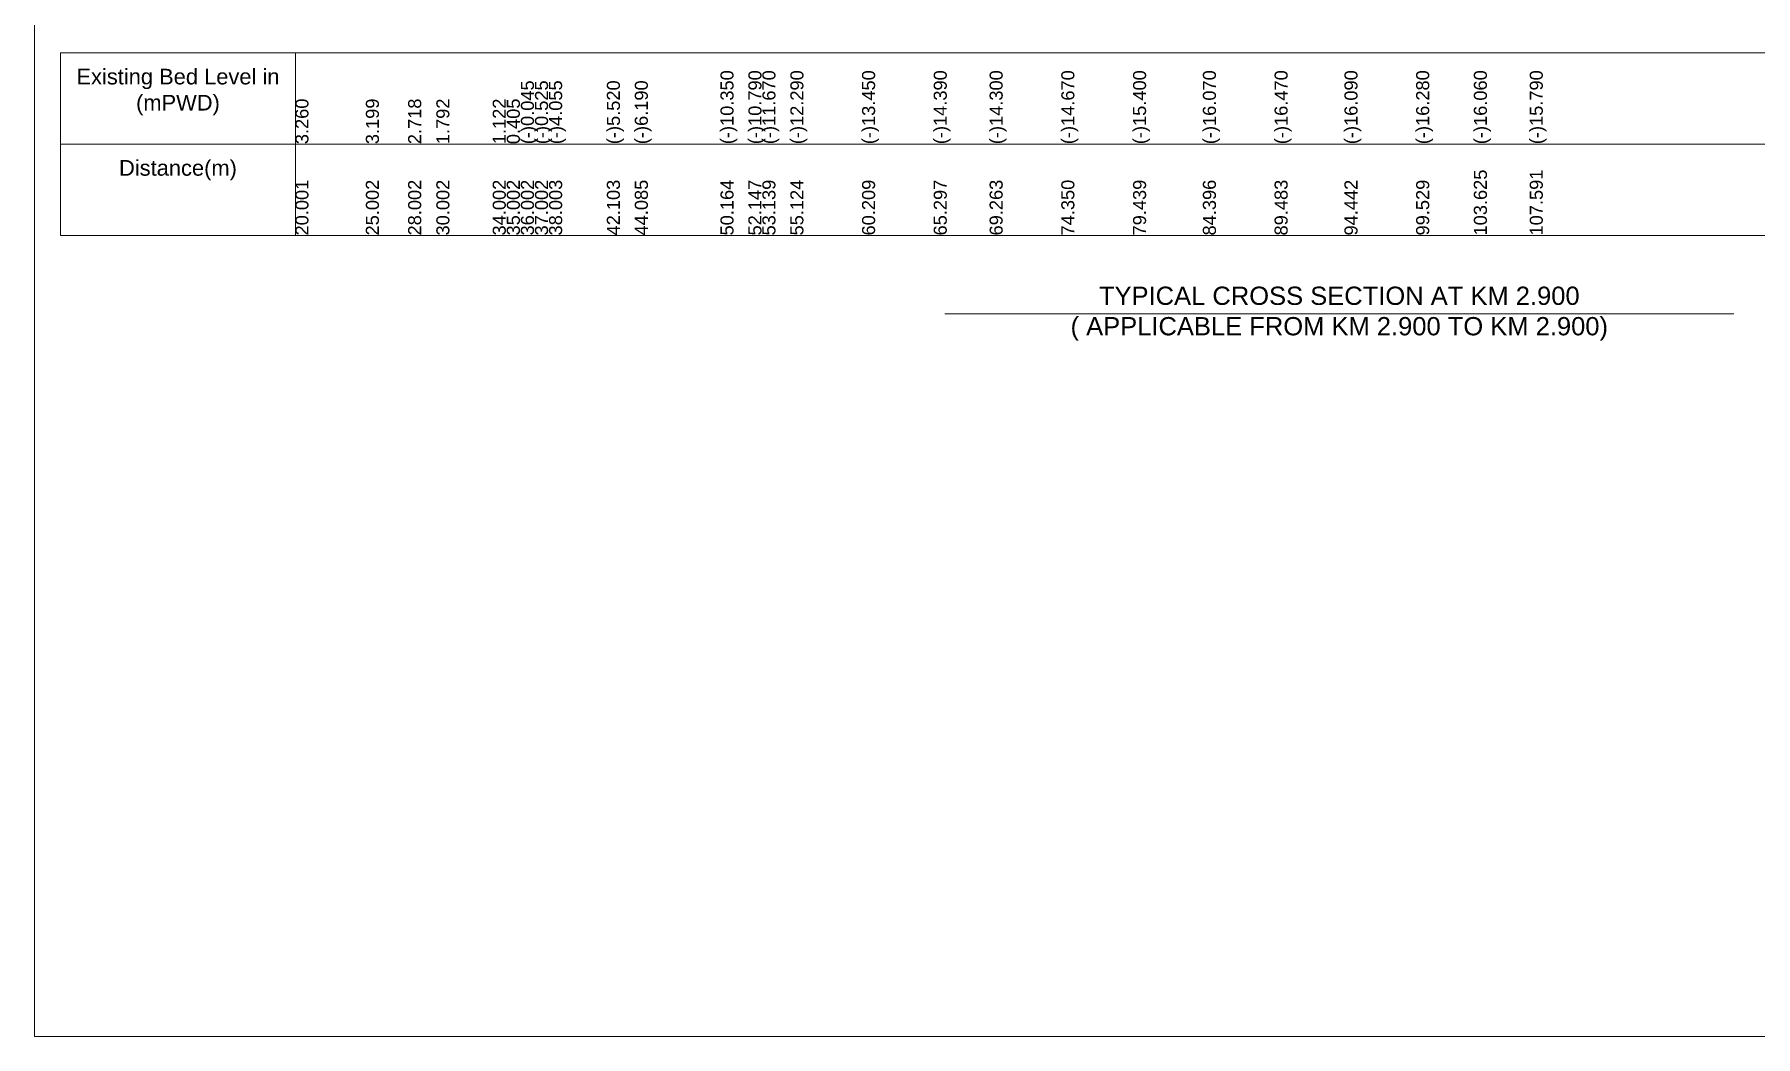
# Model space of a CAD drawing. Header units: inches. Extents: x 89000 to 845017, y -7071 to 0.
# Drawn here: x 580000 to 586595, y -7071 to -3229 of the extents above; entities that cross this region are included whole.
import ezdxf

# ---------------------------------------------------------------- set-up
doc = ezdxf.new("R2010")
doc.units = ezdxf.units.IN
doc.header["$LTSCALE"] = 7
doc.header["$MEASUREMENT"] = 0
for name, color, linetype, lineweight in [('Cross section Data Border', 7, 'Continuous', 9), ('Cross Section Labels', 7, 'Continuous', 9), ('Long Section Labels', 7, 'Continuous', 9)]:
    doc.layers.add(name, color=color, linetype=linetype, lineweight=lineweight)
doc.styles.get("Standard").update_dxf_attribs({"font": 'arial.ttf'})

msp = doc.modelspace()

# ---------------------------------------------------------------- linework, layer by layer
at = {"layer": 'Cross section Data Border'}
msp.add_lwpolyline([(580100, -3300), (586734.23701, -3300), (586734.23701, -4000), (580100, -4000)], close=True, dxfattribs=at)
for points in [[(581000, -3300), (581000, -4000)], [(580100, -3650), (586734.23701, -3650)]]:
    msp.add_lwpolyline(points, dxfattribs=at)
at = {"layer": 'Cross Section Labels'}
msp.add_lwpolyline([(580000, 0), (590000, 0), (590000, -7071), (580000, -7071)], close=True, dxfattribs=at)
msp.add_lwpolyline([(583488, -4300), (585000, -4300), (586512, -4300)], dxfattribs=at)

# ---------------------------------------------------------------- texts
at = {"layer": 'Cross section Data Border', "char_height": 60, "width": 800, "attachment_point": 5}
for s, insert in [('Existing Bed Level in (mPWD)', (580550, -3450)), ('Distance(m)', (580550, -3750))]:
    msp.add_mtext(s, dxfattribs=dict(at, insert=insert))
at = {"layer": 'Cross Section Labels', "insert": (585000, -4300), "char_height": 70, "attachment_point": 5}
msp.add_mtext('TYPICAL CROSS SECTION AT KM 2.900^J( APPLICABLE FROM KM 2.900 TO KM 2.900)', dxfattribs=at)
at = {"layer": 'Long Section Labels', "char_height": 50, "attachment_point": 1, "rotation": 90}
for s, insert in [('(-)0.045', (581864.06187, -3650)), ('(-)0.525', (581918.06326, -3650)), ('(-)4.055', (581972.07, -3650)), ('(-)5.520', (582193.47958, -3650)), ('(-)6.190', (582300.52417, -3650)), ('(-)10.350', (582628.81574, -3650)), ('(-)10.790', (582735.88008, -3650)), ('(-)11.670', (582789.43855, -3650)), ('(-)12.290', (582896.60335, -3650)), ('(-)13.450', (583171.23761, -3650)), ('(-)14.390', (583445.98304, -3650)), ('(-)14.300', (583660.16046, -3650)), ('(-)14.670', (583934.85774, -3650)), ('(-)15.400', (584209.63835, -3650)), ('(-)16.070', (584477.31521, -3650)), ('(-)16.470', (584752.02529, -3650)), ('(-)16.090', (585019.82285, -3650)), ('(-)16.280', (585294.47408, -3650)), ('(-)16.060', (585515.66378, -3650)), ('(-)15.790', (585729.83312, -3650)), ('3.260', (581000, -3650)), ('3.199', (581270.01608, -3650)), ('2.718', (581432.03094, -3650)), ('1.792', (581540.03906, -3650)), ('1.122', (581756.0484, -3650)), ('0.405', (581810.05514, -3650)), ('103.625', (585515.66378, -4000)), ('107.591', (585729.83312, -4000)), ('20.001', (581000, -4000)), ('25.002', (581270.01608, -4000)), ('28.002', (581432.03094, -4000)), ('30.002', (581540.03906, -4000)), ('34.002', (581756.0484, -4000)), ('35.002', (581810.05514, -4000)), ('36.002', (581864.06187, -4000)), ('37.002', (581918.06326, -4000)), ('38.003', (581972.07, -4000)), ('42.103', (582193.47958, -4000)), ('44.085', (582300.52417, -4000)), ('50.164', (582628.81574, -4000)), ('52.147', (582735.88008, -4000)), ('53.139', (582789.43855, -4000)), ('55.124', (582896.60335, -4000)), ('60.209', (583171.23761, -4000)), ('65.297', (583445.98304, -4000)), ('69.263', (583660.16046, -4000)), ('74.350', (583934.85774, -4000)), ('79.439', (584209.63835, -4000)), ('84.396', (584477.31521, -4000)), ('89.483', (584752.02529, -4000)), ('94.442', (585019.82285, -4000)), ('99.529', (585294.47408, -4000))]:
    msp.add_mtext(s, dxfattribs=dict(at, insert=insert))

doc.saveas('drawing.dxf')
